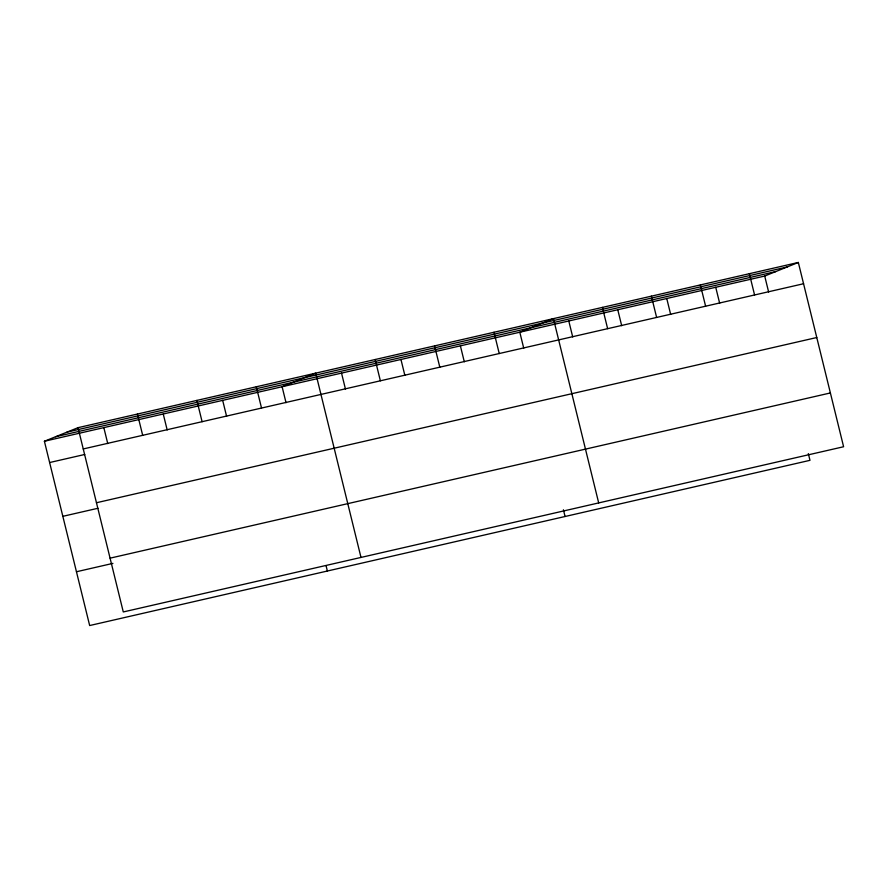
<?xml version="1.0" encoding="UTF-8"?>
<svg xmlns="http://www.w3.org/2000/svg" width="888" height="888" viewBox="0 0 888 888"><rect width="100%" height="100%" fill="white"/><g stroke="black" fill="none" stroke-linecap="round" stroke-linejoin="round"><path stroke-width="1.33" d="M808.324 453.601L809.978 460.328L89.666 625.54L44.4 441.258L78.022 427.672L798.334 262.459L843.6 446.742L123.288 611.954L78.022 427.672M44.4 441.258L764.712 276.046L798.334 262.459M66.922 432.156L787.245 266.944M55.5 436.774L775.812 271.562M83.25 448.951L803.562 283.738M49.628 462.537L84.737 454.478M96.459 502.741L816.771 337.529M62.837 516.328L97.958 508.269M110.079 558.164L830.391 392.951M76.457 571.75L112.92 563.381M764.712 276.046L768.631 292.008M749.35 273.693L754.578 294.971M715.728 287.279L719.657 303.241M700.377 284.926L705.605 306.205M666.755 298.512L670.673 314.474M651.392 296.159L656.62 317.438M617.77 309.746L621.689 325.707M602.408 307.403L607.636 328.682M568.786 320.979L572.705 336.941M598.69 502.919L553.424 318.637L519.802 332.223L523.731 348.174M563.425 509.779L565.068 516.505M494.006 332.267L499.234 353.546M460.384 345.843L464.302 361.805M434.576 345.887L439.804 367.177M400.954 359.474L404.873 375.435M375.147 359.518L380.375 380.797M341.525 373.104L345.454 389.066M360.994 557.431L315.728 373.149L282.107 386.735L286.025 402.697M326.051 565.645L327.372 571.017M256.299 386.78L261.527 408.058M222.677 400.366L226.595 416.328M196.87 400.41L202.098 421.689M163.248 413.997L167.177 429.959M137.451 414.041L142.679 435.32M103.829 427.628L107.748 443.589"/></g></svg>
